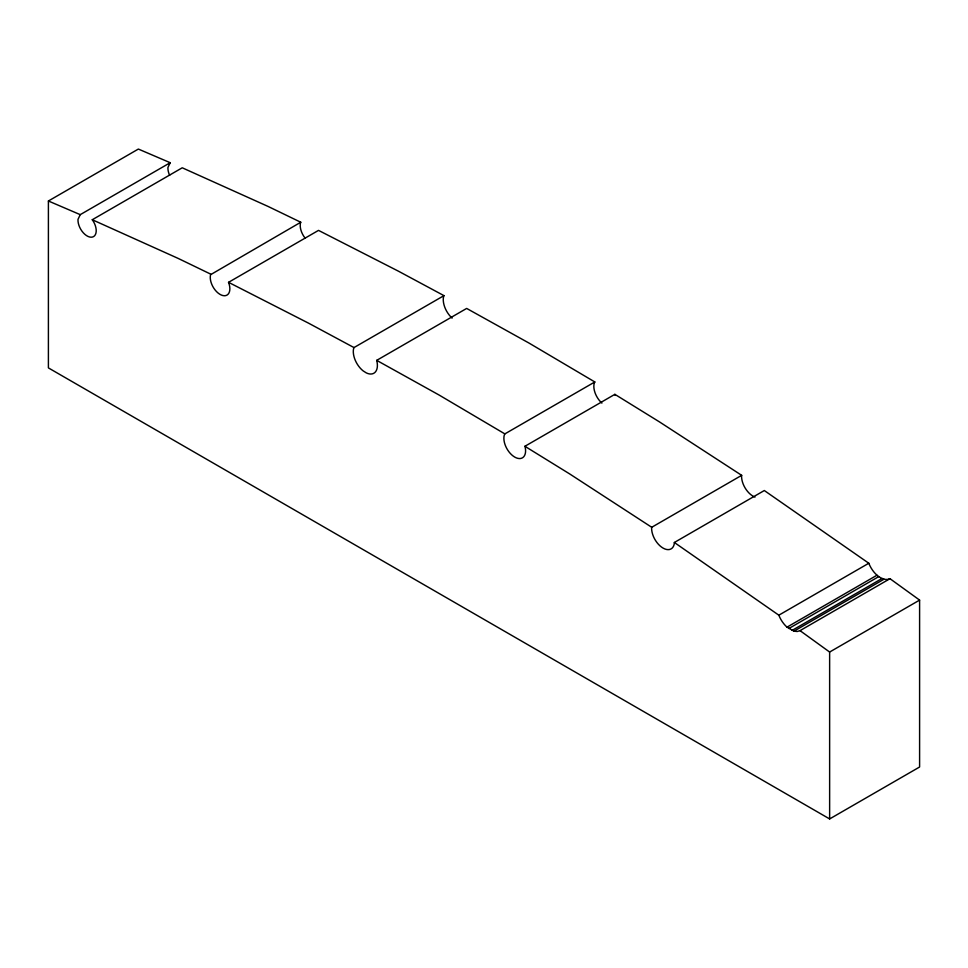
<?xml version="1.0" encoding="UTF-8"?>
<svg xmlns="http://www.w3.org/2000/svg" width="968" height="968" viewBox="0 0 968 968"><rect width="100%" height="100%" fill="white"/><g stroke="black" fill="none" stroke-linecap="round" stroke-linejoin="round"><path stroke-width="1.45" d="M170.211 162.709L80.247 214.654L78.009 219.349A12.911 7.454 60 0 0 91.028 237.208A12.911 7.454 60 0 0 92.275 219.736L182.238 167.791L268.1 206.45L300.77 222.241L210.588 274.694A13.867 7.998 60 0 0 221.333 295.046A13.867 7.998 60 0 0 228.545 282.329L318.508 230.384L398.392 271.161L443.961 295.639L353.998 347.572L353.489 349.109A17.049 9.837 60 0 0 363.157 370.901L366.303 372.898A17.049 9.837 60 0 0 376.697 360.362L466.661 308.429L528.976 343.047L594.824 381.961L504.86 433.894L504.243 435.249A15.355 8.869 60 0 0 514.734 457.09A15.355 8.869 60 0 0 525.225 447.361L524.91 446.284L614.874 394.339L659.559 421.951L741.682 475.336L651.73 527.282L651.609 528.274A16.166 9.341 60 0 0 661.543 547.101A16.166 9.341 60 0 0 674.091 544.669L674.357 542.479L764.309 490.534L868.804 563.243A19.045 10.999 60 0 0 876.984 575.21C880.469 578.174 885.43 580.909 889.991 578.695L919.6 600.099L919.6 767.007L829.636 818.94L48.4 367.901L48.4 200.993L138.363 149.06L170.211 162.709L167.96 167.403A12.911 7.454 60 0 0 169.63 175.317M741.682 475.336L741.561 476.341A16.166 9.341 60 0 0 754.992 497.092M443.961 295.639L443.453 297.176A17.049 9.837 60 0 0 452.104 318.109M300.77 222.241L300.54 222.749A13.867 7.998 60 0 0 305.114 238.116M594.824 381.961L594.207 383.304A15.355 8.869 60 0 0 601.89 403.099M674.357 542.479L778.841 615.188L868.804 563.243M778.841 615.188A19.045 10.999 60 0 0 787.02 627.155L876.984 575.21M788.872 628.498L878.835 576.565M792.139 630.386L882.102 578.453M787.02 627.155L793.99 631.172L883.953 579.239M793.99 631.172L797.233 631.499L800.028 630.64L889.991 578.695M829.636 818.94L829.636 652.045L919.6 600.099M48.4 200.993L80.247 214.654M92.275 219.736L178.136 258.396L210.818 274.186M353.998 347.572L308.441 323.106L228.545 282.329M376.697 360.362L439.024 394.992L504.86 433.894M524.91 446.284L569.607 473.884L651.73 527.282M800.028 630.64L829.636 652.045M614.874 394.339L615.188 395.416"/></g></svg>
